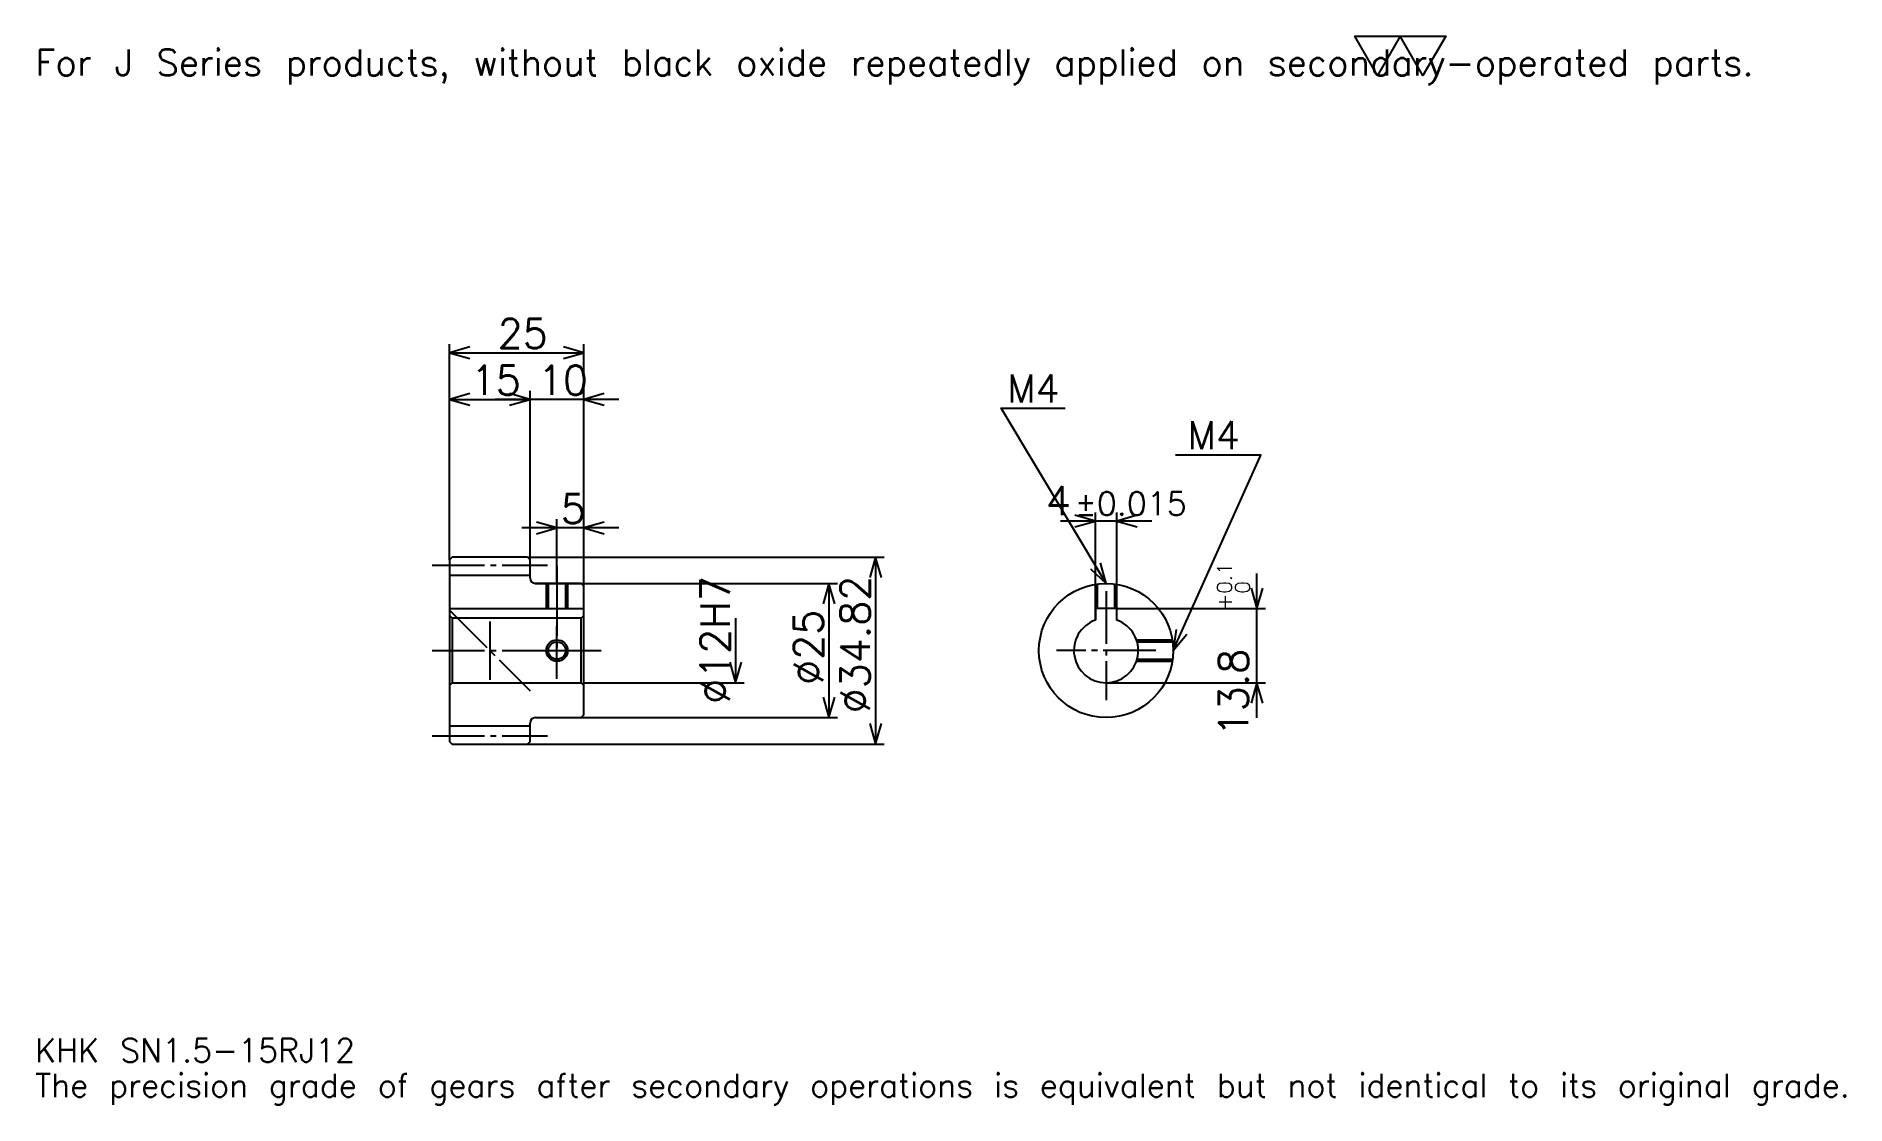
# Model space of a CAD drawing. Extents: x 11 to 348, y 4 to 203.
import ezdxf

# ---------------------------------------------------------------- set-up
doc = ezdxf.new("R2010")
doc.units = 0
doc.linetypes.add('DASHDOT', pattern=[13.04348, 9.782609, -1.086957, 1.086957, -1.086957])
doc.layers.get('0').update_dxf_attribs({"linetype": 'CONTINUOUS'})
doc.layers.add('DASHDOT', color=6, linetype='DASHDOT')
doc.styles.add('KANJI', font='TXT', dxfattribs={"bigfont": 'BIGFONT'})

msp = doc.modelspace()

# ---------------------------------------------------------------- linework, layer by layer
at = {"color": 5}
for p, q in [((88.043472, 105.996864), (88.043472, 145.670776)), ((113.043472, 105.996864), (113.043472, 145.670776)), ((88.043472, 144.040344), (113.043472, 144.040344)), ((88.043472, 135.344696), (103.043472, 135.344696)), ((119.565216, 135.344696), (96.521736, 135.344696)), ((103.043472, 105.996864), (103.043472, 136.975128)), ((119.565216, 111.431648), (101.521736, 111.431648)), ((108.043472, 105.996864), (108.043472, 113.06208)), ((218.847824, 112.691307), (201.804352, 112.691307)), ((208.32608, 96.386963), (208.32608, 114.321747)), ((212.32608, 96.386963), (212.32608, 114.321747)), ((88.043472, 105.496864), (88.043472, 105.996864)), ((102.543472, 105.996864), (113.043472, 105.996864)), ((103.043472, 105.496864), (103.043472, 105.996864)), ((108.043472, 101.08696), (108.043472, 105.996864)), ((108.043472, 101.08696), (108.043472, 105.996864)), ((113.043472, 105.996864), (169.021729, 105.996864)), ((113.043472, 100.58696), (113.043472, 105.996864)), ((167.391296, 105.996864), (167.391296, 71.177055)), ((238.41304, 76.065224), (238.41304, 102.908699)), ((104.043472, 101.08696), (113.043472, 101.08696)), ((113.043472, 101.08696), (160.32608, 101.08696)), ((158.695648, 101.08696), (158.695648, 76.08696)), ((141.304352, 94.58696), (141.304352, 82.58696)), ((212.32608, 96.386963), (240.043472, 96.386963)), ((113.043472, 82.58696), (142.934784, 82.58696)), ((210.32608, 82.58696), (240.043472, 82.58696)), ((104.043472, 76.08696), (113.043472, 76.08696)), ((113.043472, 76.08696), (160.32608, 76.08696)), ((102.543472, 71.177055), (113.043472, 71.177055)), ((113.043472, 71.177055), (169.021729, 71.177055))]:
    msp.add_line(p, q, dxfattribs=at)
at = {"color": 4}
for p, q in [((88.043472, 102.621864), (103.043472, 102.621864)), ((88.043472, 96.386963), (113.043472, 96.386963)), ((88.543472, 94.58696), (88.543472, 82.58696)), ((112.543472, 94.58696), (113.043472, 95.08696)), ((112.543472, 82.58696), (113.043472, 82.08696)), ((88.043472, 74.552055), (103.043472, 74.552055))]:
    msp.add_line(p, q, dxfattribs=at)
at = {"color": 7}
msp.add_line((95.543472, 94.021744), (95.543472, 83.152176), dxfattribs=at)
msp.add_lwpolyline([(260.869568, 195.652176), (256.630432, 203), (273.586975, 203), (269.347839, 195.652176), (265.108704, 203), (260.869568, 195.652176)], dxfattribs=at)
at = {"color": 5}
for points in [[(91.847816, 145.127304), (88.043472, 144.040344), (91.847816, 142.953384)], [(109.23912, 142.953384), (113.043472, 144.040344), (109.23912, 145.127304)], [(91.847816, 136.431641), (88.043472, 135.344696), (91.847816, 134.257736)], [(99.23912, 134.257736), (103.043472, 135.344696), (99.23912, 136.431641)], [(99.23912, 134.257736), (103.043472, 135.344696), (99.23912, 136.431641)], [(116.847824, 136.431641), (113.043472, 135.344696), (116.847824, 134.257736)], [(210.32608, 101.08696), (190.760864, 133.695648), (202.717377, 133.695648)], [(222.82608, 88.58696), (239.130432, 125), (223.260864, 125)], [(104.23912, 110.344688), (108.043472, 111.431648), (104.23912, 112.5186)], [(116.847824, 112.5186), (113.043472, 111.431648), (116.847824, 110.344688)], [(204.521729, 111.604355), (208.32608, 112.691307), (204.521729, 113.778259)], [(216.130432, 113.778259), (212.32608, 112.691307), (216.130432, 111.604355)], [(168.478256, 102.19252), (167.391296, 105.996864), (166.304337, 102.19252)], [(207.436707, 103.789925), (210.32608, 101.08696), (209.300812, 104.908394)], [(159.782608, 97.282608), (158.695648, 101.08696), (157.608688, 97.282608)], [(237.32608, 100.191307), (238.41304, 96.386963), (239.5, 100.191307)], [(223.388733, 92.503326), (222.82608, 88.58696), (225.372833, 91.614929)], [(140.217392, 86.391304), (141.304352, 82.58696), (142.391296, 86.391304)], [(239.5, 78.782608), (238.41304, 82.58696), (237.32608, 78.782608)], [(157.608688, 79.891312), (158.695648, 76.08696), (159.782608, 79.891312)], [(166.304337, 74.9814), (167.391296, 71.177055), (168.478256, 74.9814)]]:
    msp.add_lwpolyline(points, dxfattribs=at)
at = {"color": 4}
for points in [[(103.043472, 102.08696), (103.043472, 105.496864), (102.543472, 105.996864), (88.543472, 105.996864), (88.043472, 105.496864), (88.043472, 82.08696)], [(104.043472, 76.08696), (112.543472, 76.08696), (113.043472, 76.58696), (113.043472, 100.58696), (112.543472, 101.08696), (104.043472, 101.08696)], [(106.043472, 101.08696), (106.043472, 96.386963)], [(106.42347, 101.08696), (106.42347, 96.386963)], [(109.663475, 101.08696), (109.663475, 96.386963)], [(110.043472, 101.08696), (110.043472, 96.386963)], [(208.32608, 94.243813), (208.32608, 100.925919)], [(208.706085, 96.386963), (208.706085, 100.981537)], [(211.946075, 96.386963), (211.946075, 100.981537)], [(212.32608, 94.243813), (212.32608, 100.925919)], [(88.043472, 82.08696), (88.543472, 82.58696), (112.543472, 82.58696), (112.543472, 94.58696), (88.543472, 94.58696), (88.043472, 95.08696)], [(212.32608, 94.243813), (212.32608, 96.386963), (208.32608, 96.386963), (208.32608, 94.243813)], [(215.982941, 90.58696), (222.665039, 90.58696)], [(216.103241, 90.206963), (222.720657, 90.206963)], [(215.982941, 86.58696), (222.665039, 86.58696)], [(216.103241, 86.966957), (222.720657, 86.966957)], [(88.043472, 82.08696), (88.043472, 71.677055), (88.543472, 71.177055), (102.543472, 71.177055), (103.043472, 71.677055), (103.043472, 75.08696)]]:
    msp.add_lwpolyline(points, dxfattribs=at)
for centre, radius in [((210.32608, 88.58696), 12.5), ((108.043472, 88.58696), 1.62)]:
    msp.add_circle(centre, radius, dxfattribs=at)
at = {"color": 7}
msp.add_circle((108.043472, 88.58696), 2, dxfattribs=at)
at = {"color": 4}
for centre, radius, start, end in [((104.043472, 102.08696), 1, 180, 270), ((210.32608, 88.58696), 6, 109.47122094, 70.52877906), ((104.043472, 75.08696), 1, 90, 180)]:
    msp.add_arc(centre, radius, start, end, dxfattribs=at)
at = {"layer": 'DASHDOT', "color": 7}
for p, q in [((84.7826, 104.496864), (106.304344, 104.496864)), ((108.043472, 101.08696), (108.043472, 88.58696)), ((210.32608, 99.647827), (210.32608, 79.326088)), ((88.043472, 96.08696), (103.043472, 81.08696)), ((84.7826, 88.58696), (116.304344, 88.58696)), ((219.586945, 88.58696), (201.065216, 88.58696)), ((84.7826, 72.677055), (106.304344, 72.677055))]:
    msp.add_line(p, q, dxfattribs=at)
for points in [[(108.043472, 104.347832), (108.043472, 93.126091)], [(108.043472, 83.326088), (108.043472, 93.847832)], [(102.7826, 88.58696), (113.304344, 88.58696)]]:
    msp.add_lwpolyline(points, dxfattribs=at)

# ---------------------------------------------------------------- texts
at = {"color": 7, "style": 'KANJI'}
for s, height, p in [('For J Series products, without black oxide repeatedly applied on secondary-operated parts.', 4.891304, (10.869565, 195.652176)), ('25', 5.434783, (97.010864, 144.909912)), ('15', 5.434783, (92.010864, 136.214249)), ('10', 5.434783, (104.510864, 136.214249)), ('M4', 5.217392, (191.847809, 134.782608)), ('M4', 5.217392, (225.434784, 126.08696)), ('4', 5.434783, (199.107605, 113.778259)), ('%%p0.015', 4.347826, (204.487381, 113.778259)), ('5', 5.434783, (108.777168, 112.301208)), ('KHK SN1.5-15RJ12', 4.347826, (10.869565, 11.956522)), ('The precision grade of gears after secondary operations is equivalent but not identical to its original grade.', 4.347826, (10.869565, 5.434783))]:
    msp.add_text(s, height=height, dxfattribs=at).set_placement(p)
for s, height, p in [('%%c12H7', 5.434783, (140.217392, 78.66848)), ('%%c34.82', 5.434783, (166.304337, 76.902176)), ('0.1', 2.717391, (233.73912, 99.177818)), ('0', 2.717391, (237.108688, 99.177818)), ('+', 2.717391, (233.73912, 96.134338)), ('%%c25', 5.434783, (157.608688, 82.201088)), ('13.8', 5.434783, (236.782608, 72.610451))]:
    msp.add_text(s, height=height, rotation=90, dxfattribs=at).set_placement(p)

doc.saveas('drawing.dxf')
